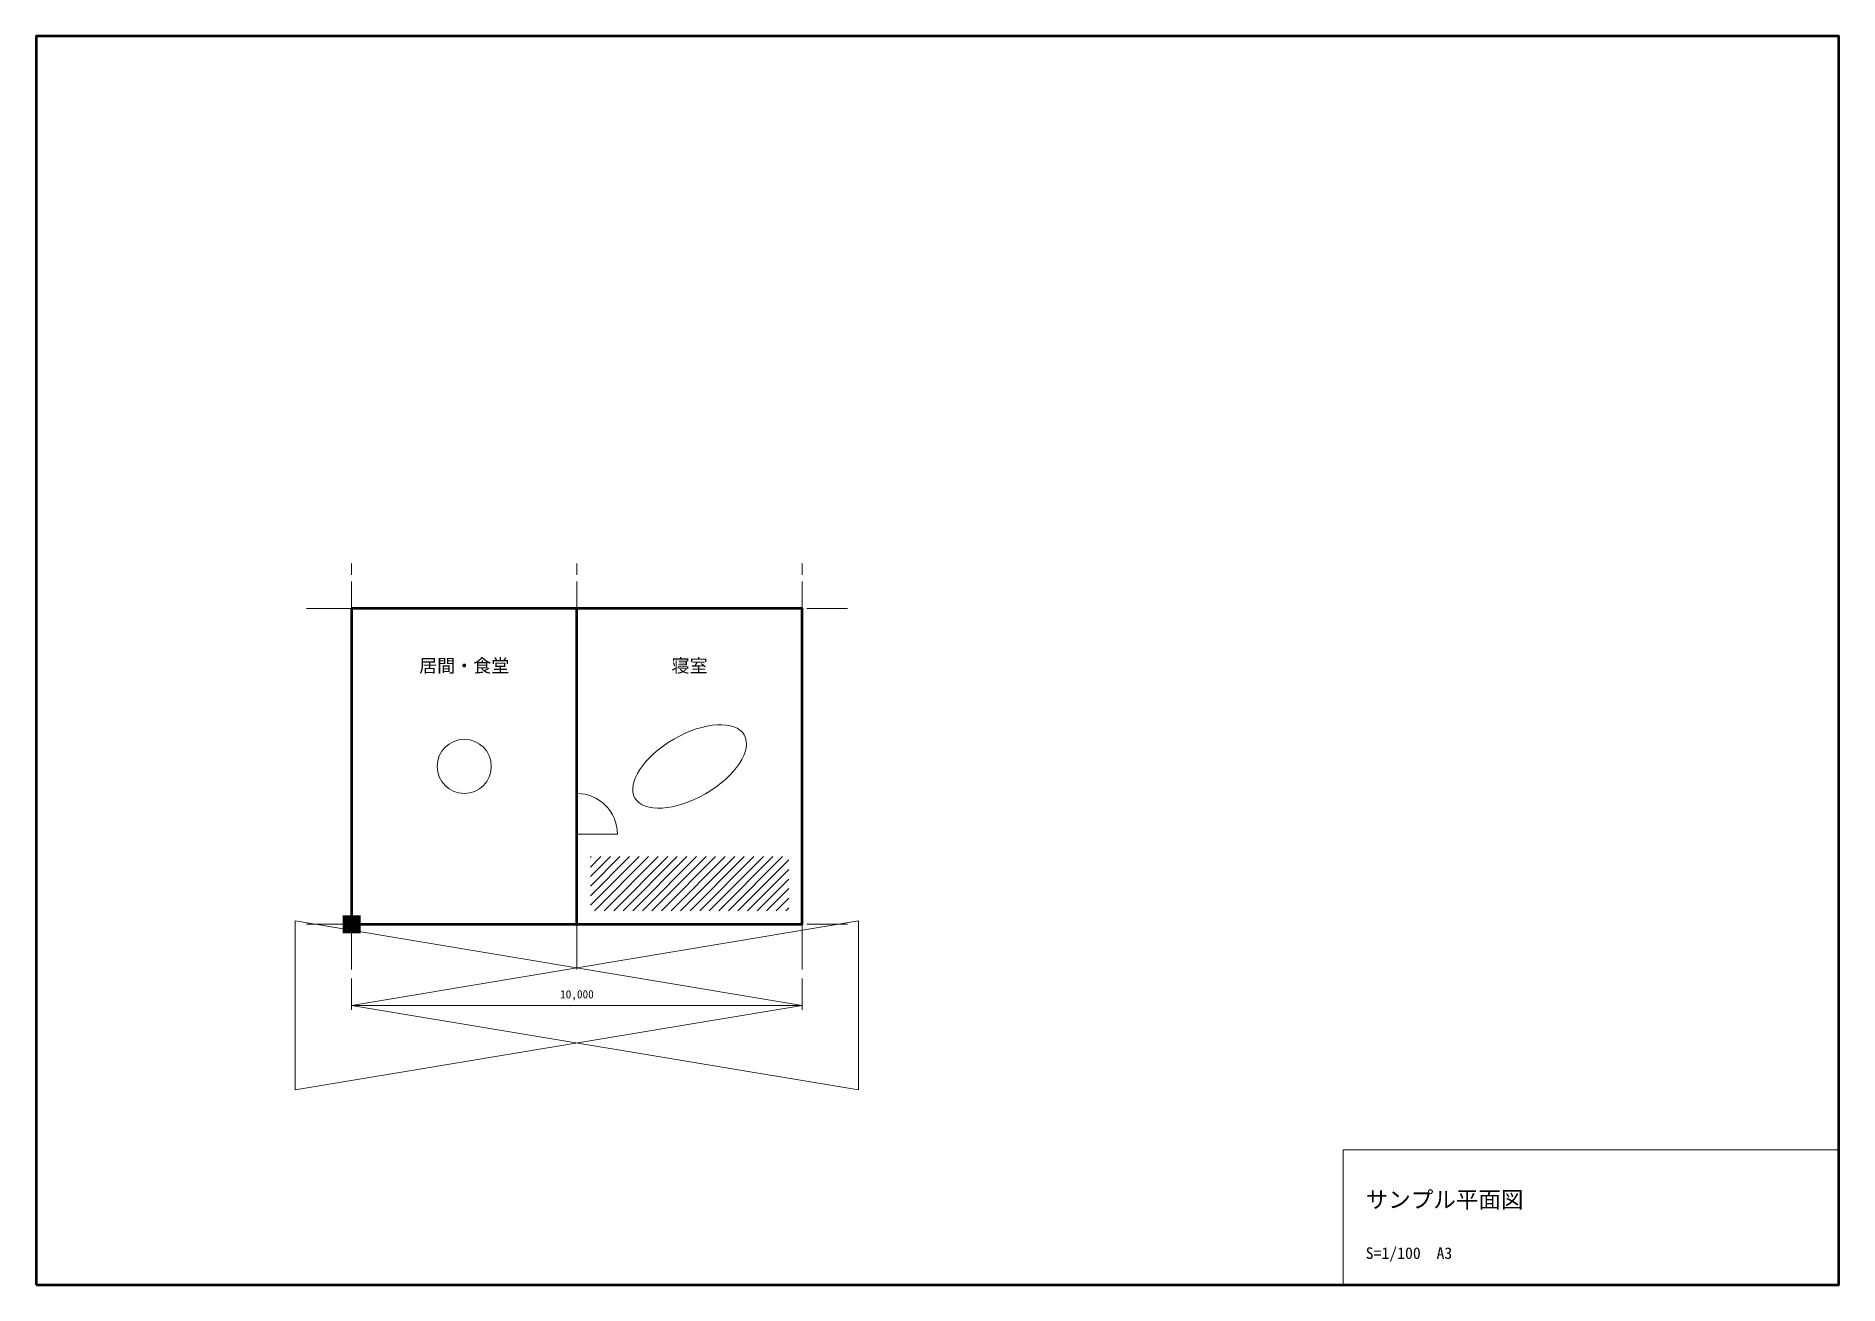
# Model space of a CAD drawing. Units: millimetres at full size, sheet at 1:100. Extents: x -7000 to 33000, y -8000 to 19700.
import ezdxf
from ezdxf.enums import TextEntityAlignment as Align

# ---------------------------------------------------------------- set-up
doc = ezdxf.new("R2010")
doc.units = ezdxf.units.MM
doc.header["$LTSCALE"] = 100
doc.linetypes.add('CHAIN', pattern=[18.5, 12, -1.5, 3.5, -1.5])
doc.layers.add('default', color=7, linetype='Continuous', lineweight=13)
doc.styles.add('ＭＳ ゴシック', font='')
doc.styles.add('ＭＳ 明朝', font='')
doc.styles.get('ＭＳ ゴシック').set_extended_font_data('MS Gothic')
doc.styles.get('ＭＳ 明朝').set_extended_font_data('MS Mincho')

# ---------------------------------------------------------------- blocks, each defined once
blk = doc.blocks.new('blanked_arrow')
at = {"color": 0, "linetype": 'Continuous', "lineweight": -2}
blk.add_lwpolyline([(7.5, 1.25), (0, 0), (7.5, -1.25)], close=True, dxfattribs=at)

msp = doc.modelspace()

# ---------------------------------------------------------------- hatches: boundary and pattern name
at = {"layer": 'default'}
h = msp.add_hatch(dxfattribs=at)
h.set_pattern_fill('USER', color=9, style=0, pattern_type=2)
h.set_pattern_definition([(45, (0, 0), (-106.066, 106.066), [])])
h.paths.add_polyline_path([(5300, 300), (9700, 300), (9700, 1500), (5300, 1500)])
msp.add_hatch(color=9, dxfattribs=at).paths.add_polyline_path([(-200, -200), (200, -200), (200, 200), (-200, 200)])

# ---------------------------------------------------------------- linework, layer by layer
at = {"layer": 'default', "color": 1, "linetype": 'CHAIN', "lineweight": 18}
for p, q in [((0, -1000), (0, 8000)), ((5000, -1000), (5000, 8000)), ((10000, -1000), (10000, 8000)), ((-1000, 7000), (11000, 7000)), ((-1000, 0), (11000, 0))]:
    msp.add_line(p, q, dxfattribs=at)
at = {"layer": 'default', "lineweight": 50}
msp.add_line((5000, 0), (5000, 7000), dxfattribs=at)
at = {"layer": 'default', "color": 3}
msp.add_line((5000, 2000), (5900, 2000), dxfattribs=at)
at = {"layer": 'default', "color": 5}
for p, q in [((0, -1200), (0, -1900)), ((10000, -1200), (10000, -1900)), ((0, -1800), (10000, -1800))]:
    msp.add_line(p, q, dxfattribs=at)
at = {"layer": 'default', "lineweight": 50}
for points in [[(-7000, -8000), (33000, -8000), (33000, 19700), (-7000, 19700)], [(0, 0), (10000, 0), (10000, 7000), (0, 7000)]]:
    msp.add_lwpolyline(points, close=True, dxfattribs=at)
at = {"layer": 'default'}
msp.add_lwpolyline([(22000, -8000), (33000, -8000), (33000, -5000), (22000, -5000)], close=True, dxfattribs=at)
at = {"layer": 'default', "color": 3}
msp.add_circle((2500, 3500), 600, dxfattribs=at)
msp.add_arc((5000, 2000), 900, 0, 90, dxfattribs=at)
at = {"layer": 'default', "color": 5}
msp.add_ellipse((7500, 3500), major_axis=(1212, 700), ratio=0.5, dxfattribs=at)

# ---------------------------------------------------------------- block references
at = {"layer": 'default', "color": 5, "xscale": 1500, "yscale": 1500, "rotation": 180}
msp.add_blockref('blanked_arrow', (10000, -1800), dxfattribs=at)
at = {"layer": 'default', "color": 5, "xscale": 1500, "yscale": 1500}
msp.add_blockref('blanked_arrow', (0, -1800), dxfattribs=at)

# ---------------------------------------------------------------- texts
at = {"layer": 'default', "style": 'ＭＳ ゴシック'}
for s, p in [('居間・食堂', (2500, 5500)), ('寝室', (7500, 5500))]:
    msp.add_text(s, height=293.3, dxfattribs=at).set_placement(p, align=Align.BOTTOM_CENTER)
at = {"layer": 'default', "color": 5, "style": 'ＭＳ ゴシック'}
msp.add_text('10,000', height=183.3, dxfattribs=at).set_placement((5000, -1700), align=Align.BOTTOM_CENTER)
at = {"layer": 'default'}
for s, height, style, p in [('サンプル平面図', 366.6, 'ＭＳ 明朝', (22500, -6400)), ('S=1/100  A3', 256.6, 'ＭＳ ゴシック', (22500, -7500))]:
    msp.add_text(s, height=height, dxfattribs=dict(at, style=style)).set_placement(p, align=Align.BOTTOM_LEFT)

doc.saveas('drawing.dxf')
